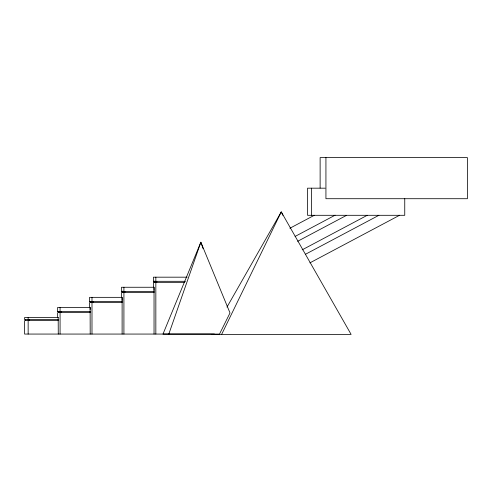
<?xml version="1.0" encoding="UTF-8"?>
<svg xmlns="http://www.w3.org/2000/svg" width="492" height="492" viewBox="0 0 492 492"><rect width="100%" height="100%" fill="white"/><g stroke="black" fill="none" stroke-linecap="round" stroke-linejoin="round"><path stroke-width="0.74" d="M168.811 334.086L200.853 242.205L230.004 312.943L219.506 334.086L162.981 334.086L200.853 242.205L203.116 248.7M221.64 334.394L281.258 211.886L351.103 334.394L211.412 334.394M226.978 307.094L281.258 211.886L282.931 215.33M289.899 228.239L314.308 215.287M295.095 236.431L335.101 215.195M297.66 241.289L346.46 215.391M302.18 249.838L367.241 215.305M305.403 254.309L378.92 215.287M309.917 262.857L399.627 215.244M122.926 291.202L121.499 291.399L121.499 287.26L154.039 287.26L154.039 334.062M59.083 311.368L57.65 311.565L57.65 307.426L90.196 307.426L90.116 309.499M187.083 277.18L153.418 277.18L153.418 281.313L154.863 281.252M122.939 291.338L121.499 291.399L154.279 291.399M122.114 334.062L122.114 297.346L89.575 297.346L89.575 301.485L91.02 301.418M59.095 311.504L57.65 311.565L90.43 311.565M325.157 188.178L307.549 188.178L307.549 215.305L404.75 215.305L404.75 198.731M153.418 281.313L185.509 281.313M184.746 282.346L153.418 282.346L153.418 287.26M154.039 290.366L153.965 287.26M154.279 292.433L121.499 292.433L121.499 297.346M122.114 300.446L122.041 297.346M89.575 301.485L122.354 301.485M122.354 302.518L89.575 302.518L89.575 307.426M90.43 312.598L57.65 312.598L57.65 317.512M58.271 317.512L24.6 317.512L24.6 319.579L58.271 319.579M58.271 320.618L24.6 320.618L24.6 334.062L214.42 334.062M325.932 157.606L325.932 198.713L467.4 198.713L467.4 157.606L320.126 157.606L320.126 188.055M311.381 188.178L311.381 215.305M156.794 281.313L156.794 282.346M155.841 277.18L155.841 281.313M155.841 282.346L155.841 334.062M154.531 281.313L154.531 282.346M124.87 291.399L124.87 292.433M123.916 287.26L123.916 291.399M123.916 292.433L123.916 334.062M122.606 291.399L122.606 292.433M92.945 301.485L92.945 302.518M91.992 297.346L91.992 301.485M91.992 302.518L91.992 334.062M90.682 301.485L90.682 302.518M90.196 334.062L90.116 307.426M61.026 311.565L61.026 312.598M60.073 307.426L60.073 311.565M60.073 312.598L60.073 334.062M58.757 311.565L58.757 312.598M58.191 317.512L58.271 334.062M29.102 319.579L29.102 320.618M28.149 317.512L28.149 319.579M28.149 320.618L28.149 334.062M25.707 319.579L25.707 320.618"/></g></svg>
